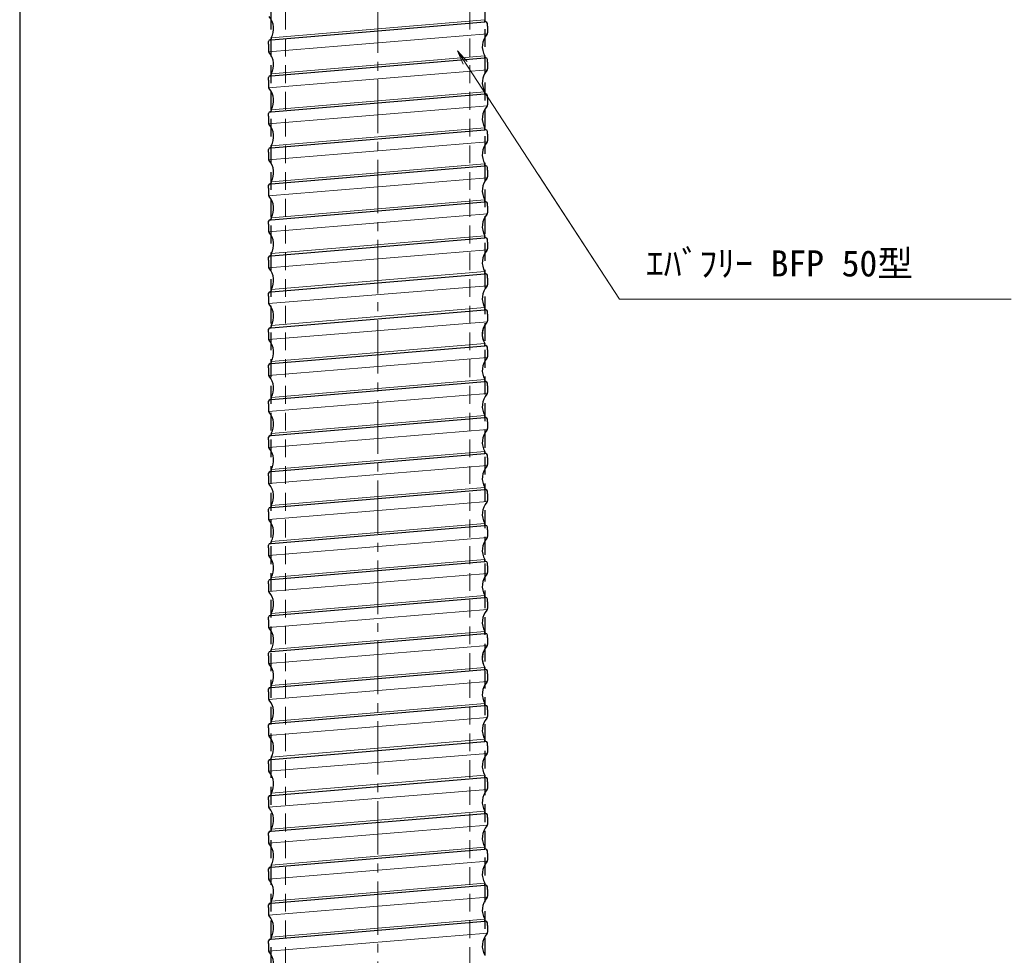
# Model space of a CAD drawing. Units: millimetres on the paper. Extents: x 0 to 1024, y 0 to 841.
# Drawn here: x 149.5 to 288.7, y 422.5 to 553.7 of the extents above; entities that cross this region are included whole.
import ezdxf
from ezdxf.enums import TextEntityAlignment as Align

# ---------------------------------------------------------------- set-up
doc = ezdxf.new("R2010")
doc.units = ezdxf.units.MM
doc.linetypes.add('USER1', pattern=[11.25, 7.5, -1.25, 1.25, -1.25])
doc.linetypes.add('USER3', pattern=[3.75, 2.5, -1.25])
for name, color, linetype, lineweight in [('D-BMK', 2, 'USER1', 13), ('D-BYP', 6, 'Continuous', 30), ('D-STR-DIM', 7, 'Continuous', 25), ('D-STR-HTXT', 7, 'Continuous', 13)]:
    doc.layers.add(name, color=color, linetype=linetype, lineweight=lineweight)
doc.layers.add('D-STR-TXT', color=7, linetype='Continuous')
doc.styles.add('ＭＳ ゴシック', font='')
doc.styles.get('ＭＳ ゴシック').set_extended_font_data('MS Gothic')

# ---------------------------------------------------------------- blocks, each defined once
blk = doc.blocks.new('open_arrow')
at = {"color": 0, "linetype": 'Continuous', "lineweight": -2}
blk.add_lwpolyline([(7.5, 1.25), (0, 0), (7.5, -1.25)], dxfattribs=at)

msp = doc.modelspace()

# ---------------------------------------------------------------- linework, layer by layer
at = {"layer": 'D-BMK'}
msp.add_line((199.8, 770.334), (199.8, 111.508), dxfattribs=at)
at = {"layer": 'D-BYP', "color": 92, "linetype": 'USER3'}
for p, q in [((184.825, 162.345), (184.825, 597.412)), ((214.775, 597.412), (214.775, 162.345))]:
    msp.add_line(p, q, dxfattribs=at)
at = {"layer": 'D-BYP', "color": 132, "linetype": 'USER3', "lineweight": 9}
for p, q in [((186.844, 162.345), (186.844, 597.412)), ((212.711, 162.345), (212.711, 597.412))]:
    msp.add_line(p, q, dxfattribs=at)
at = {"layer": 'D-BYP', "color": 3, "lineweight": 9}
for p, q in [((214.808, 553.719), (184.791, 551.196)), ((215.149, 551.748), (184.448, 549.229)), ((214.808, 548.672), (184.791, 546.148)), ((215.149, 546.701), (184.448, 544.181)), ((214.808, 543.624), (184.791, 541.1)), ((215.149, 541.653), (184.448, 539.134)), ((214.808, 538.576), (184.791, 536.052)), ((215.149, 536.605), (184.448, 534.086)), ((214.808, 533.528), (184.791, 531.005)), ((215.149, 531.557), (184.448, 529.038)), ((214.808, 528.481), (184.791, 525.957)), ((215.149, 526.509), (184.448, 523.99)), ((214.808, 523.433), (184.791, 520.909)), ((215.149, 521.462), (184.448, 518.943)), ((214.808, 518.385), (184.791, 515.861)), ((215.149, 516.414), (184.448, 513.895)), ((214.808, 513.337), (184.791, 510.813)), ((215.149, 511.366), (184.448, 508.847)), ((214.808, 508.29), (184.791, 505.766)), ((215.149, 506.318), (184.448, 503.799)), ((214.808, 503.242), (184.791, 500.718)), ((215.149, 501.271), (184.448, 498.752)), ((214.808, 498.194), (184.791, 495.67)), ((215.149, 496.223), (184.448, 493.704)), ((214.808, 493.146), (184.791, 490.622)), ((215.149, 491.175), (184.448, 488.656)), ((214.808, 488.099), (184.791, 485.575)), ((215.149, 486.127), (184.448, 483.608)), ((214.808, 483.051), (184.791, 480.527)), ((215.149, 481.08), (184.448, 478.561)), ((214.808, 478.003), (184.791, 475.479)), ((215.149, 476.032), (184.448, 473.513)), ((214.808, 472.955), (184.791, 470.431)), ((215.149, 470.984), (184.448, 468.465)), ((214.808, 467.908), (184.791, 465.384)), ((215.149, 465.936), (184.448, 463.417)), ((214.808, 462.86), (184.791, 460.336)), ((215.149, 460.889), (184.448, 458.37)), ((214.808, 457.812), (184.791, 455.288)), ((215.149, 455.841), (184.448, 453.322)), ((214.808, 452.764), (184.791, 450.24)), ((215.149, 450.793), (184.448, 448.274)), ((214.808, 447.717), (184.791, 445.193)), ((215.149, 445.745), (184.448, 443.226)), ((214.808, 442.669), (184.791, 440.145)), ((215.149, 440.698), (184.448, 438.179)), ((214.808, 437.621), (184.791, 435.097)), ((215.149, 435.65), (184.448, 433.131)), ((214.808, 432.573), (184.791, 430.049)), ((215.149, 430.602), (184.448, 428.083)), ((214.808, 427.526), (184.791, 425.002)), ((215.149, 425.554), (184.448, 423.035))]:
    msp.add_line(p, q, dxfattribs=at)
at = {"layer": 'D-BYP', "color": 3}
for p, q in [((184.791, 550.905), (214.808, 553.429)), ((184.791, 545.857), (214.808, 548.381)), ((184.791, 540.81), (214.808, 543.334)), ((184.791, 535.762), (214.808, 538.286)), ((184.791, 530.714), (214.808, 533.238)), ((184.791, 525.666), (214.808, 528.19)), ((184.791, 520.619), (214.808, 523.143)), ((184.791, 515.571), (214.808, 518.095)), ((184.791, 510.523), (214.808, 513.047)), ((184.791, 505.475), (214.808, 507.999)), ((184.791, 500.428), (214.808, 502.951)), ((184.791, 495.38), (214.808, 497.904)), ((184.791, 490.332), (214.808, 492.856)), ((184.791, 485.284), (214.808, 487.808)), ((184.791, 480.237), (214.808, 482.76)), ((184.791, 475.189), (214.808, 477.713)), ((184.791, 470.141), (214.808, 472.665)), ((184.791, 465.093), (214.808, 467.617)), ((184.791, 460.046), (214.808, 462.569)), ((184.791, 454.998), (214.808, 457.522)), ((184.791, 449.95), (214.808, 452.474)), ((184.791, 444.902), (214.808, 447.426)), ((184.791, 439.855), (214.808, 442.378)), ((184.791, 434.807), (214.808, 437.331)), ((184.791, 429.759), (214.808, 432.283)), ((184.791, 424.711), (214.808, 427.235))]:
    msp.add_line(p, q, dxfattribs=at)
at = {"layer": 'D-BYP'}
for p, q in [((214.808, 553.719), (214.808, 553.597)), ((214.808, 553.429), (214.808, 553.597)), ((214.913, 553.429), (214.808, 553.429)), ((215.179, 552.823), (215.148, 553.212)), ((215.179, 552.823), (215.179, 551.886)), ((184.791, 551.196), (184.791, 551.073)), ((184.791, 550.905), (184.791, 551.073)), ((184.421, 550.299), (184.451, 550.688)), ((184.421, 550.299), (184.421, 549.362)), ((184.686, 550.905), (184.791, 550.905)), ((214.808, 548.672), (214.808, 548.55)), ((214.808, 548.381), (214.808, 548.55)), ((214.913, 548.381), (214.808, 548.381)), ((215.179, 547.776), (215.148, 548.164)), ((215.179, 547.776), (215.179, 546.838)), ((184.421, 545.252), (184.451, 545.64)), ((184.686, 545.857), (184.791, 545.857)), ((184.791, 546.148), (184.791, 546.026)), ((184.791, 545.857), (184.791, 546.026)), ((184.421, 545.252), (184.421, 544.315)), ((214.808, 543.624), (214.808, 543.502)), ((214.808, 543.334), (214.808, 543.502)), ((214.913, 543.334), (214.808, 543.334)), ((215.179, 542.728), (215.148, 543.116)), ((215.179, 542.728), (215.179, 541.791)), ((184.421, 540.204), (184.451, 540.592)), ((184.421, 540.204), (184.421, 539.267)), ((184.686, 540.81), (184.791, 540.81)), ((184.791, 541.1), (184.791, 540.978)), ((184.791, 540.81), (184.791, 540.978)), ((214.808, 538.576), (214.808, 538.454)), ((214.808, 538.286), (214.808, 538.454)), ((214.913, 538.286), (214.808, 538.286)), ((215.179, 537.68), (215.148, 538.069)), ((215.179, 537.68), (215.179, 536.743)), ((184.686, 535.762), (184.791, 535.762)), ((184.791, 536.052), (184.791, 535.93)), ((184.791, 535.762), (184.791, 535.93)), ((184.421, 535.156), (184.451, 535.545)), ((184.421, 535.156), (184.421, 534.219)), ((214.808, 533.528), (214.808, 533.406)), ((214.808, 533.238), (214.808, 533.406)), ((214.913, 533.238), (214.808, 533.238)), ((215.179, 532.632), (215.148, 533.021)), ((215.179, 532.632), (215.179, 531.695)), ((184.421, 530.108), (184.451, 530.497)), ((184.421, 530.108), (184.421, 529.171)), ((184.686, 530.714), (184.791, 530.714)), ((184.791, 531.005), (184.791, 530.882)), ((184.791, 530.714), (184.791, 530.882)), ((214.808, 528.481), (214.808, 528.359)), ((214.808, 528.19), (214.808, 528.359)), ((214.913, 528.19), (214.808, 528.19)), ((215.179, 527.585), (215.148, 527.973)), ((215.179, 527.585), (215.179, 526.647)), ((184.791, 525.957), (184.791, 525.835)), ((184.421, 525.061), (184.451, 525.449)), ((184.421, 525.061), (184.421, 524.124)), ((184.686, 525.666), (184.791, 525.666)), ((184.791, 525.666), (184.791, 525.835)), ((214.808, 523.433), (214.808, 523.311)), ((214.808, 523.143), (214.808, 523.311)), ((214.913, 523.143), (214.808, 523.143)), ((215.179, 522.537), (215.148, 522.925)), ((215.179, 522.537), (215.179, 521.6)), ((184.421, 520.013), (184.451, 520.401)), ((184.686, 520.619), (184.791, 520.619)), ((184.791, 520.909), (184.791, 520.787)), ((184.791, 520.619), (184.791, 520.787)), ((184.421, 520.013), (184.421, 519.076)), ((214.808, 518.385), (214.808, 518.263)), ((214.808, 518.095), (214.808, 518.263)), ((214.913, 518.095), (214.808, 518.095)), ((215.179, 517.489), (215.148, 517.878)), ((215.179, 517.489), (215.179, 516.552)), ((184.421, 514.965), (184.451, 515.354)), ((184.421, 514.965), (184.421, 514.028)), ((184.686, 515.571), (184.791, 515.571)), ((184.791, 515.861), (184.791, 515.739)), ((184.791, 515.571), (184.791, 515.739)), ((214.808, 513.337), (214.808, 513.215)), ((214.808, 513.047), (214.808, 513.215)), ((214.913, 513.047), (214.808, 513.047)), ((215.179, 512.441), (215.148, 512.83)), ((215.179, 512.441), (215.179, 511.504)), ((184.791, 510.813), (184.791, 510.691)), ((184.791, 510.813), (184.791, 510.691)), ((184.791, 510.523), (184.791, 510.691)), ((184.791, 510.523), (184.791, 510.691)), ((184.421, 509.917), (184.451, 510.306)), ((184.421, 509.917), (184.451, 510.306)), ((184.421, 509.917), (184.421, 508.98)), ((184.421, 509.917), (184.421, 508.98)), ((184.686, 510.523), (184.791, 510.523)), ((184.686, 510.523), (184.791, 510.523)), ((214.808, 508.29), (214.808, 508.168)), ((214.808, 507.999), (214.808, 508.168)), ((214.913, 507.999), (214.808, 507.999)), ((215.179, 507.394), (215.148, 507.782)), ((215.179, 507.394), (215.179, 506.456)), ((184.421, 504.87), (184.451, 505.258)), ((184.686, 505.475), (184.791, 505.475)), ((184.791, 505.766), (184.791, 505.644)), ((184.791, 505.475), (184.791, 505.644)), ((184.421, 504.87), (184.421, 503.933)), ((214.808, 503.242), (214.808, 503.12)), ((214.808, 502.951), (214.808, 503.12)), ((214.913, 502.951), (214.808, 502.951)), ((215.179, 502.346), (215.148, 502.734)), ((215.179, 502.346), (215.179, 501.409)), ((184.421, 499.822), (184.451, 500.21)), ((184.421, 499.822), (184.421, 498.885)), ((184.686, 500.428), (184.791, 500.428)), ((184.791, 500.718), (184.791, 500.596)), ((184.791, 500.428), (184.791, 500.596)), ((214.808, 498.194), (214.808, 498.072)), ((214.808, 497.904), (214.808, 498.072)), ((214.913, 497.904), (214.808, 497.904)), ((215.179, 497.298), (215.148, 497.687)), ((215.179, 497.298), (215.179, 496.361)), ((184.686, 495.38), (184.791, 495.38)), ((184.791, 495.67), (184.791, 495.548)), ((184.791, 495.38), (184.791, 495.548)), ((184.421, 494.774), (184.451, 495.163)), ((184.421, 494.774), (184.421, 493.837)), ((214.808, 493.146), (214.808, 493.024)), ((214.808, 492.856), (214.808, 493.024)), ((214.913, 492.856), (214.808, 492.856)), ((215.179, 492.25), (215.148, 492.639)), ((215.179, 492.25), (215.179, 491.313)), ((184.421, 489.726), (184.451, 490.115)), ((184.421, 489.726), (184.421, 488.789)), ((184.686, 490.332), (184.791, 490.332)), ((184.791, 490.622), (184.791, 490.5)), ((184.791, 490.332), (184.791, 490.5)), ((214.808, 488.099), (214.808, 487.976)), ((214.808, 487.808), (214.808, 487.976)), ((214.913, 487.808), (214.808, 487.808)), ((215.179, 487.203), (215.148, 487.591)), ((215.179, 487.203), (215.179, 486.265)), ((184.791, 485.575), (184.791, 485.453)), ((184.421, 484.679), (184.451, 485.067)), ((184.421, 484.679), (184.421, 483.742)), ((184.686, 485.284), (184.791, 485.284)), ((184.791, 485.284), (184.791, 485.453)), ((214.808, 483.051), (214.808, 482.929)), ((214.808, 482.76), (214.808, 482.929)), ((214.913, 482.76), (214.808, 482.76)), ((215.179, 482.155), (215.148, 482.543)), ((215.179, 482.155), (215.179, 481.218)), ((184.421, 479.631), (184.451, 480.019)), ((184.686, 480.237), (184.791, 480.237)), ((184.791, 480.527), (184.791, 480.405)), ((184.791, 480.237), (184.791, 480.405)), ((184.421, 479.631), (184.421, 478.694)), ((214.808, 478.003), (214.808, 477.881)), ((214.808, 477.713), (214.808, 477.881)), ((214.913, 477.713), (214.808, 477.713)), ((215.179, 477.107), (215.148, 477.496)), ((215.179, 477.107), (215.179, 476.17)), ((184.421, 474.583), (184.451, 474.972)), ((184.421, 474.583), (184.421, 473.646)), ((184.686, 475.189), (184.791, 475.189)), ((184.791, 475.479), (184.791, 475.357)), ((184.791, 475.189), (184.791, 475.357)), ((214.808, 472.955), (214.808, 472.833)), ((214.808, 472.665), (214.808, 472.833)), ((214.913, 472.665), (214.808, 472.665)), ((215.179, 472.059), (215.148, 472.448)), ((215.179, 472.059), (215.179, 471.122)), ((184.791, 470.431), (184.791, 470.309)), ((184.791, 470.141), (184.791, 470.309)), ((184.421, 469.535), (184.451, 469.924)), ((184.421, 469.535), (184.421, 468.598)), ((184.686, 470.141), (184.791, 470.141)), ((214.808, 467.908), (214.808, 467.785)), ((214.808, 467.617), (214.808, 467.785)), ((214.913, 467.617), (214.808, 467.617)), ((215.179, 467.011), (215.148, 467.4)), ((215.179, 467.011), (215.179, 466.074)), ((184.421, 464.488), (184.451, 464.876)), ((184.421, 464.488), (184.451, 464.876)), ((184.686, 465.093), (184.791, 465.093)), ((184.686, 465.093), (184.791, 465.093)), ((184.791, 465.384), (184.791, 465.262)), ((184.791, 465.384), (184.791, 465.262)), ((184.791, 465.093), (184.791, 465.262)), ((184.791, 465.093), (184.791, 465.262)), ((184.421, 464.488), (184.421, 463.551)), ((184.421, 464.488), (184.421, 463.551)), ((214.808, 462.86), (214.808, 462.738)), ((214.808, 462.569), (214.808, 462.738)), ((214.913, 462.569), (214.808, 462.569)), ((215.179, 461.964), (215.148, 462.352)), ((215.179, 461.964), (215.179, 461.027)), ((184.421, 459.44), (184.451, 459.828)), ((184.421, 459.44), (184.421, 458.503)), ((184.686, 460.046), (184.791, 460.046)), ((184.791, 460.336), (184.791, 460.214)), ((184.791, 460.046), (184.791, 460.214)), ((214.808, 457.812), (214.808, 457.69)), ((214.808, 457.522), (214.808, 457.69)), ((214.913, 457.522), (214.808, 457.522)), ((215.179, 456.916), (215.148, 457.304)), ((215.179, 456.916), (215.179, 455.979)), ((184.686, 454.998), (184.791, 454.998)), ((184.791, 455.288), (184.791, 455.166)), ((184.791, 454.998), (184.791, 455.166)), ((184.421, 454.392), (184.451, 454.781)), ((184.421, 454.392), (184.421, 453.455)), ((214.808, 452.764), (214.808, 452.642)), ((214.808, 452.474), (214.808, 452.642)), ((214.913, 452.474), (214.808, 452.474)), ((215.179, 451.868), (215.148, 452.257)), ((215.179, 451.868), (215.179, 450.931)), ((184.421, 449.344), (184.451, 449.733)), ((184.686, 449.95), (184.791, 449.95)), ((184.791, 450.24), (184.791, 450.118)), ((184.791, 449.95), (184.791, 450.118)), ((184.421, 449.344), (184.421, 448.407)), ((214.808, 447.717), (214.808, 447.594)), ((214.808, 447.426), (214.808, 447.594)), ((214.913, 447.426), (214.808, 447.426)), ((215.179, 446.82), (215.148, 447.209)), ((215.179, 446.82), (215.179, 445.883)), ((184.421, 444.297), (184.451, 444.685)), ((184.421, 444.297), (184.421, 443.359)), ((184.686, 444.902), (184.791, 444.902)), ((184.791, 445.193), (184.791, 445.071)), ((184.791, 444.902), (184.791, 445.071)), ((214.808, 442.669), (214.808, 442.547)), ((214.808, 442.378), (214.808, 442.547)), ((214.913, 442.378), (214.808, 442.378)), ((215.179, 441.773), (215.148, 442.161)), ((215.179, 441.773), (215.179, 440.836)), ((184.686, 439.855), (184.791, 439.855)), ((184.791, 440.145), (184.791, 440.023)), ((184.791, 439.855), (184.791, 440.023)), ((184.421, 439.249), (184.451, 439.637)), ((184.421, 439.249), (184.421, 438.312)), ((214.808, 437.621), (214.808, 437.499)), ((214.808, 437.331), (214.808, 437.499)), ((214.913, 437.331), (214.808, 437.331)), ((215.179, 436.725), (215.148, 437.113)), ((215.179, 436.725), (215.179, 435.788)), ((184.421, 434.201), (184.451, 434.59)), ((184.421, 434.201), (184.421, 433.264)), ((184.686, 434.807), (184.791, 434.807)), ((184.791, 435.097), (184.791, 434.975)), ((184.791, 434.807), (184.791, 434.975)), ((214.808, 432.573), (214.808, 432.451)), ((214.808, 432.283), (214.808, 432.451)), ((214.913, 432.283), (214.808, 432.283)), ((215.179, 431.677), (215.148, 432.066)), ((215.179, 431.677), (215.179, 430.74)), ((184.791, 430.049), (184.791, 429.927)), ((184.791, 429.759), (184.791, 429.927)), ((184.421, 429.153), (184.451, 429.542)), ((184.421, 429.153), (184.421, 428.216)), ((184.686, 429.759), (184.791, 429.759)), ((214.808, 427.526), (214.808, 427.403)), ((214.808, 427.235), (214.808, 427.403)), ((214.913, 427.235), (214.808, 427.235)), ((215.179, 426.629), (215.148, 427.018)), ((215.179, 426.629), (215.179, 425.692)), ((184.421, 424.106), (184.451, 424.494)), ((184.686, 424.711), (184.791, 424.711)), ((184.791, 425.002), (184.791, 424.88)), ((184.791, 424.711), (184.791, 424.88)), ((184.421, 424.106), (184.421, 423.168))]:
    msp.add_line(p, q, dxfattribs=at)
for centre, radius, start, end in [((182.672, 552.503), 2.49, 328.33739, 42.44649), ((214.913, 553.193), 0.236, 4.46419, 90), ((216.928, 549.979), 2.49, 137.55351, 211.66261), ((214.842, 551.886), 0.337, 317.55351, 0), ((184.686, 550.67), 0.236, 90, 175.53581), ((184.757, 549.362), 0.337, 180, 222.44649), ((182.672, 547.455), 2.49, 328.33739, 42.44649), ((214.913, 548.146), 0.236, 4.46419, 90), ((214.842, 546.838), 0.337, 317.55351, 0), ((184.686, 545.622), 0.236, 90, 175.53581), ((216.928, 544.931), 2.49, 137.55351, 211.66261), ((184.757, 544.315), 0.337, 180, 222.44649), ((182.672, 542.407), 2.49, 328.33739, 42.44649), ((214.913, 543.098), 0.236, 4.46419, 90), ((216.928, 539.883), 2.49, 137.55351, 211.66261), ((214.842, 541.791), 0.337, 317.55351, 0), ((184.686, 540.574), 0.236, 90, 175.53581), ((184.757, 539.267), 0.337, 180, 222.44649), ((182.672, 537.359), 2.49, 328.33739, 42.44649), ((214.913, 538.05), 0.236, 4.46419, 90), ((184.686, 535.526), 0.236, 90, 175.53581), ((216.928, 534.835), 2.49, 137.55351, 211.66261), ((214.842, 536.743), 0.337, 317.55351, 0), ((184.757, 534.219), 0.337, 180, 222.44649), ((182.672, 532.311), 2.49, 328.33739, 42.44649), ((214.913, 533.002), 0.236, 4.46419, 90), ((216.928, 529.788), 2.49, 137.55351, 211.66261), ((214.842, 531.695), 0.337, 317.55351, 0), ((184.686, 530.479), 0.236, 90, 175.53581), ((184.757, 529.171), 0.337, 180, 222.44649), ((182.672, 527.264), 2.49, 328.33739, 42.44649), ((214.913, 527.955), 0.236, 4.46419, 90), ((216.928, 524.74), 2.49, 137.55351, 211.66261), ((214.842, 526.647), 0.337, 317.55351, 0), ((184.686, 525.431), 0.236, 90, 175.53581), ((184.757, 524.124), 0.337, 180, 222.44649), ((182.672, 522.216), 2.49, 328.33739, 42.44649), ((214.913, 522.907), 0.236, 4.46419, 90), ((184.686, 520.383), 0.236, 90, 175.53581), ((216.928, 519.692), 2.49, 137.55351, 211.66261), ((214.842, 521.6), 0.337, 317.55351, 0), ((184.757, 519.076), 0.337, 180, 222.44649), ((182.672, 517.168), 2.49, 328.33739, 42.44649), ((214.913, 517.859), 0.236, 4.46419, 90), ((216.928, 514.644), 2.49, 137.55351, 211.66261), ((214.842, 516.552), 0.337, 317.55351, 0), ((184.686, 515.335), 0.236, 90, 175.53581), ((184.757, 514.028), 0.337, 180, 222.44649), ((182.672, 512.12), 2.49, 328.33739, 42.44649), ((214.913, 512.811), 0.236, 4.46419, 90), ((216.928, 509.597), 2.49, 137.55351, 199.20106), ((216.928, 509.597), 2.49, 137.55351, 211.66261), ((214.842, 511.504), 0.337, 317.55351, 0), ((214.842, 511.504), 0.337, 317.55351, 0), ((184.686, 510.288), 0.236, 90, 175.53581), ((184.686, 510.288), 0.236, 90, 175.53581), ((184.757, 508.98), 0.337, 180, 222.44649), ((184.757, 508.98), 0.337, 180, 222.44649), ((182.672, 507.073), 2.49, 328.33739, 42.44649), ((214.913, 507.764), 0.236, 4.46419, 90), ((214.842, 506.456), 0.337, 317.55351, 0), ((184.686, 505.24), 0.236, 90, 175.53581), ((216.928, 504.549), 2.49, 137.55351, 211.66261), ((184.757, 503.933), 0.337, 180, 222.44649), ((182.672, 502.025), 2.49, 328.33739, 42.44649), ((214.913, 502.716), 0.236, 4.46419, 90), ((216.928, 499.501), 2.49, 137.55351, 211.66261), ((214.842, 501.409), 0.337, 317.55351, 0), ((184.686, 500.192), 0.236, 90, 175.53581), ((184.757, 498.885), 0.337, 180, 222.44649), ((182.672, 496.977), 2.49, 328.33739, 42.44649), ((214.913, 497.668), 0.236, 4.46419, 90), ((184.686, 495.144), 0.236, 90, 175.53581), ((216.928, 494.453), 2.49, 137.55351, 211.66261), ((214.842, 496.361), 0.337, 317.55351, 0), ((184.757, 493.837), 0.337, 180, 222.44649), ((182.672, 491.929), 2.49, 328.33739, 42.44649), ((214.913, 492.62), 0.236, 4.46419, 90), ((214.842, 491.313), 0.337, 317.55351, 0), ((184.686, 490.097), 0.236, 90, 175.53581), ((216.928, 489.406), 2.49, 137.55351, 211.66261), ((184.757, 488.789), 0.337, 180, 222.44649), ((182.672, 486.882), 2.49, 328.33739, 42.44649), ((214.913, 487.573), 0.236, 4.46419, 90), ((216.928, 484.358), 2.49, 137.55351, 211.66261), ((214.842, 486.265), 0.337, 317.55351, 0), ((184.686, 485.049), 0.236, 90, 175.53581), ((184.757, 483.742), 0.337, 180, 222.44649), ((182.672, 481.834), 2.49, 328.33739, 42.44649), ((214.913, 482.525), 0.236, 4.46419, 90), ((184.686, 480.001), 0.236, 90, 175.53581), ((216.928, 479.31), 2.49, 137.55351, 211.66261), ((214.842, 481.218), 0.337, 317.55351, 0), ((184.757, 478.694), 0.337, 180, 222.44649), ((182.672, 476.786), 2.49, 328.33739, 42.44649), ((214.913, 477.477), 0.236, 4.46419, 90), ((216.928, 474.262), 2.49, 137.55351, 211.66261), ((214.842, 476.17), 0.337, 317.55351, 0), ((184.686, 474.953), 0.236, 90, 175.53581), ((184.757, 473.646), 0.337, 180, 222.44649), ((182.672, 471.738), 2.49, 328.33739, 42.44649), ((214.913, 472.429), 0.236, 4.46419, 90), ((216.928, 469.215), 2.49, 137.55351, 211.66261), ((214.842, 471.122), 0.337, 317.55351, 0), ((184.686, 469.906), 0.236, 90, 175.53581), ((184.757, 468.598), 0.337, 180, 222.44649), ((182.672, 466.691), 2.49, 328.33739, 42.44649), ((214.913, 467.382), 0.236, 4.46419, 90), ((214.842, 466.074), 0.337, 317.55351, 0), ((214.842, 466.074), 0.337, 317.55351, 0), ((184.686, 464.858), 0.236, 90, 175.53581), ((184.686, 464.858), 0.236, 90, 175.53581), ((216.928, 464.167), 2.49, 137.55351, 199.20106), ((216.928, 464.167), 2.49, 137.55351, 211.66261), ((184.757, 463.551), 0.337, 180, 222.44649), ((184.757, 463.551), 0.337, 180, 222.44649), ((182.672, 461.643), 2.49, 328.33739, 42.44649), ((214.913, 462.334), 0.236, 4.46419, 90), ((216.928, 459.119), 2.49, 137.55351, 211.66261), ((214.842, 461.027), 0.337, 317.55351, 0), ((184.686, 459.81), 0.236, 90, 175.53581), ((184.757, 458.503), 0.337, 180, 222.44649), ((182.672, 456.595), 2.49, 328.33739, 42.44649), ((214.913, 457.286), 0.236, 4.46419, 90), ((184.686, 454.762), 0.236, 90, 175.53581), ((216.928, 454.071), 2.49, 137.55351, 211.66261), ((214.842, 455.979), 0.337, 317.55351, 0), ((184.757, 453.455), 0.337, 180, 222.44649), ((182.672, 451.547), 2.49, 328.33739, 42.44649), ((214.913, 452.238), 0.236, 4.46419, 90), ((214.842, 450.931), 0.337, 317.55351, 0), ((184.686, 449.715), 0.236, 90, 175.53581), ((216.928, 449.024), 2.49, 137.55351, 211.66261), ((184.757, 448.407), 0.337, 180, 222.44649), ((182.672, 446.5), 2.49, 328.33739, 42.44649), ((214.913, 447.191), 0.236, 4.46419, 90), ((216.928, 443.976), 2.49, 137.55351, 211.66261), ((214.842, 445.883), 0.337, 317.55351, 0), ((184.686, 444.667), 0.236, 90, 175.53581), ((184.757, 443.359), 0.337, 180, 222.44649), ((182.672, 441.452), 2.49, 328.33739, 42.44649), ((214.913, 442.143), 0.236, 4.46419, 90), ((184.686, 439.619), 0.236, 90, 175.53581), ((216.928, 438.928), 2.49, 137.55351, 211.66261), ((214.842, 440.836), 0.337, 317.55351, 0), ((184.757, 438.312), 0.337, 180, 222.44649), ((182.672, 436.404), 2.49, 328.33739, 42.44649), ((214.913, 437.095), 0.236, 4.46419, 90), ((216.928, 433.88), 2.49, 137.55351, 211.66261), ((214.842, 435.788), 0.337, 317.55351, 0), ((184.686, 434.571), 0.236, 90, 175.53581), ((184.757, 433.264), 0.337, 180, 222.44649), ((182.672, 431.356), 2.49, 328.33739, 42.44649), ((214.913, 432.047), 0.236, 4.46419, 90), ((216.928, 428.833), 2.49, 137.55351, 211.66261), ((214.842, 430.74), 0.337, 317.55351, 0), ((184.686, 429.524), 0.236, 90, 175.53581), ((184.757, 428.216), 0.337, 180, 222.44649), ((182.672, 426.309), 2.49, 328.33739, 42.44649), ((214.913, 427), 0.236, 4.46419, 90), ((184.686, 424.476), 0.236, 90, 175.53581), ((216.928, 423.785), 2.49, 137.55351, 211.66261), ((214.842, 425.692), 0.337, 317.55351, 0), ((184.757, 423.168), 0.337, 180, 222.44649), ((182.672, 421.261), 2.49, 328.33739, 42.44649)]:
    msp.add_arc(centre, radius, start, end, dxfattribs=at)
at = {"layer": 'D-STR-DIM'}
msp.add_line((149.536, 629.878), (149.536, 129.878), dxfattribs=at)
at = {"layer": 'D-STR-HTXT'}
msp.add_line((233.689, 514.541), (288.662, 514.541), dxfattribs=at)
msp.add_lwpolyline([(210.951, 549.367), (233.689, 514.541), (222.32, 531.954)], dxfattribs=at)

# ---------------------------------------------------------------- block references
at = {"layer": 'D-STR-HTXT', "xscale": 0.267, "yscale": 0.267, "rotation": 303.1}
msp.add_blockref('open_arrow', (210.951, 549.367), dxfattribs=at)

# ---------------------------------------------------------------- texts
at = {"layer": 'D-STR-TXT', "style": 'ＭＳ ゴシック'}
msp.add_text('ｴﾊﾞﾌﾘｰ BFP 50型', height=3.666, dxfattribs=at).set_placement((237.411, 516.611), align=Align.BOTTOM_LEFT)

doc.saveas('drawing.dxf')
